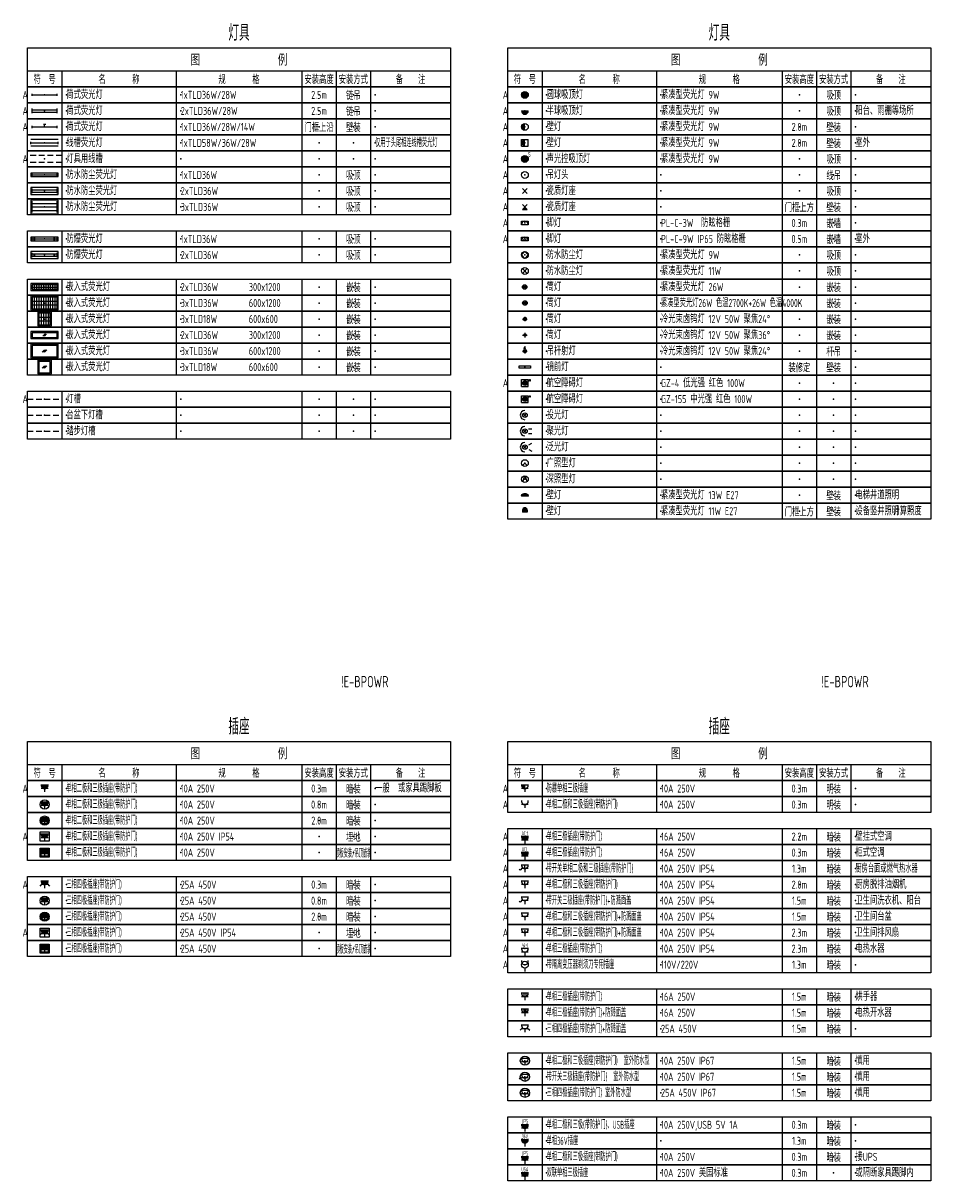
# Model space of a CAD drawing. Extents: x -337 to 273738, y -225 to 2088994.
# Drawn here: x 65274 to 104962, y 469136 to 519744 of the extents above; entities that cross this region are included whole.
import ezdxf
from ezdxf.enums import TextEntityAlignment as Align

# ---------------------------------------------------------------- set-up
doc = ezdxf.new("R2010")
doc.units = 0
doc.header["$LTSCALE"] = 1000
doc.linetypes.add('HIDDEN', pattern=[0.375, 0.25, -0.125])
doc.layers.get('0').update_dxf_attribs({"linetype": 'CONTINUOUS'})
for name, color, linetype in [('E-LITE-LITE', 3, 'CONTINUOUS'), ('E-LITE-LITE2', 3, 'HIDDEN'), ('E-POWR-DEVC', 3, 'CONTINUOUS'), ('E-UNIV-DIAG', 2, 'CONTINUOUS'), ('E-UNIV-EL', 140, 'CONTINUOUS'), ('E-UNIV-EL2', 40, 'HIDDEN'), ('E-UNIV-NOTE', 6, 'CONTINUOUS')]:
    doc.layers.add(name, color=color, linetype=linetype)
doc.styles.add('TH-STYLE3', font='tssdeng.shx', dxfattribs={"width": 0.65, "bigfont": 'tssdchn.shx'})

# ---------------------------------------------------------------- blocks, each defined once
blk = doc.blocks.new('E-BKTS2')
for p, q in [((0, 0), (185, 0)), ((0, -7), (0, 0)), ((185, 0), (185, -7)), ((185, -7), (0, -7))]:
    blk.add_line(p, q)
at = {"linetype": 'Continuous'}
for p, q in [((15, 0), (15, -7)), ((65, 0), (65, -7)), ((120, 0), (120, -7)), ((135, 0), (135, -7)), ((150, 0), (150, -7))]:
    blk.add_line(p, q, dxfattribs=at)
for p in [(7.5, -3.5), (17, -3.5), (67, -3.5), (127.5, -3.5), (142.5, -3.5), (152, -3.5)]:
    blk.add_point(p, dxfattribs=at)
blk = doc.blocks.new('E-BL023')
for p, q in [((-5.5, -2.5), (-5.5, 2.5)), ((-5.5, 1.5), (5.5, 1.5)), ((-5.5, 0), (5.5, 0)), ((5.5, -2.5), (5.5, 2.5)), ((-5.5, -1.5), (5.5, -1.5))]:
    blk.add_line(p, q)
blk.add_lwpolyline([(6, -3), (6, 3), (-6, 3), (-6, -3)], close=True)
blk = doc.blocks.new('E-BL002')
for p, q in [((-5.5, -1), (-5.5, 1)), ((-5.5, 0.5), (5.5, 0.5)), ((5.5, -1), (5.5, 1)), ((-5.5, -0.5), (5.5, -0.5))]:
    blk.add_line(p, q)
blk = doc.blocks.new('E-BL001')
for p, q in [((-5.5, -0.5), (-5.5, 0.5)), ((-5.5, 0), (5.5, 0)), ((5.5, -0.5), (5.5, 0.5))]:
    blk.add_line(p, q)
blk = doc.blocks.new('E-BL016')
for p, q in [((-5.5, -1), (-5.5, 1)), ((-5.5, 0.5), (5.5, 0.5)), ((-4.5, -0.5), (-4.5, 0.5)), ((-4.25, -0.5), (-4.25, 0.5)), ((4.25, -0.5), (4.25, 0.5)), ((4.5, -0.5), (4.5, 0.5)), ((5.5, -1), (5.5, 1)), ((-5.5, -0.5), (5.5, -0.5))]:
    blk.add_line(p, q)
blk.add_lwpolyline([(6, -1.5), (6, 1.5), (-6, 1.5), (-6, -1.5)], close=True)
blk = doc.blocks.new('E-BL063')
blk.add_lwpolyline([(3, -3), (3, 3), (-3, 3), (-3, -3)], close=True)
at = {"layer": 'E-UNIV-EL'}
for p, q in [((0, 0.5), (-1, -0.5)), ((0.5, 0.5), (-0.5, -0.5)), ((1, 0.5), (0, -0.5))]:
    blk.add_line(p, q, dxfattribs=at)
blk.add_lwpolyline([(2.5, -2.5), (2.5, 2.5), (-2.5, 2.5), (-2.5, -2.5)], close=True, dxfattribs=at)
blk = doc.blocks.new('E-BL053')
blk.add_lwpolyline([(6, 3), (-6, 3), (-6, -3), (6, -3)], close=True)
at = {"layer": 'E-UNIV-EL'}
for p, q in [((0, 0.5), (-1, -0.5)), ((0.5, 0.5), (-0.5, -0.5)), ((1, 0.5), (0, -0.5))]:
    blk.add_line(p, q, dxfattribs=at)
blk.add_lwpolyline([(5.5, 2.5), (-5.5, 2.5), (-5.5, -2.5), (5.5, -2.5)], close=True, dxfattribs=at)
blk = doc.blocks.new('E-BL042')
for p, q in [((-0.25, 1.5), (3.59, 1.5)), ((0, 1.5), (2.53, 1.5)), ((0, 1.5), (2.73, 1.5))]:
    blk.add_line(p, q)
blk.add_lwpolyline([(6, -1.5), (6, 1.5), (-6, 1.5), (-6, -1.5)], close=True)
at = {"layer": 'E-UNIV-EL'}
for p, q in [((0.25, 0.5), (-0.75, -0.5)), ((0.75, 0.5), (-0.25, -0.5))]:
    blk.add_line(p, q, dxfattribs=at)
blk.add_lwpolyline([(-5.5, -1), (5.5, -1), (5.5, 1), (-5.5, 1)], close=True, dxfattribs=at)
blk = doc.blocks.new('E-BL066')
blk.add_lwpolyline([(3, -3), (3, 3), (-3, 3), (-3, -3)], close=True)
at = {"layer": 'E-UNIV-EL'}
for p, q in [((-2.5, 0.83), (2.5, 0.83)), ((-1.5, 2.5), (-1.5, -2.5)), ((-0.5, 2.5), (-0.5, -2.5)), ((0.5, 2.5), (0.5, -2.5)), ((1.5, 2.5), (1.5, -2.5)), ((-2.5, -0.83), (2.5, -0.83))]:
    blk.add_line(p, q, dxfattribs=at)
blk.add_lwpolyline([(2.5, -2.5), (2.5, 2.5), (-2.5, 2.5), (-2.5, -2.5)], close=True, dxfattribs=at)
blk = doc.blocks.new('E-BL056')
blk.add_lwpolyline([(6, 3), (-6, 3), (-6, -3), (6, -3)], close=True)
at = {"layer": 'E-UNIV-EL'}
for p, q in [((-5.5, 0.83), (5.5, 0.83)), ((-4.5, 2.5), (-4.5, -2.5)), ((-3.5, 2.5), (-3.5, -2.5)), ((-2.5, 2.5), (-2.5, -2.5)), ((-1.5, 2.5), (-1.5, -2.5)), ((-0.5, 2.5), (-0.5, -2.5)), ((0.5, 2.5), (0.5, -2.5)), ((1.5, 2.5), (1.5, -2.5)), ((2.5, 2.5), (2.5, -2.5)), ((3.5, 2.5), (3.5, -2.5)), ((4.5, 2.5), (4.5, -2.5)), ((-5.5, -0.83), (5.5, -0.83))]:
    blk.add_line(p, q, dxfattribs=at)
blk.add_lwpolyline([(5.5, 2.5), (-5.5, 2.5), (-5.5, -2.5), (5.5, -2.5)], close=True, dxfattribs=at)
blk = doc.blocks.new('E-BL045')
for p, q in [((-0.25, 1.5), (3.59, 1.5)), ((0, 1.5), (2.73, 1.5)), ((0, 1.5), (2.53, 1.5))]:
    blk.add_line(p, q)
blk.add_lwpolyline([(6, -1.5), (6, 1.5), (-6, 1.5), (-6, -1.5)], close=True)
at = {"layer": 'E-UNIV-EL'}
for p, q in [((-5.5, 0), (5.5, 0)), ((-4.5, 1), (-4.5, -1)), ((-3.5, 1), (-3.5, -1)), ((-2.5, 1), (-2.5, -1)), ((-1.5, 1), (-1.5, -1)), ((-0.5, 1), (-0.5, -1)), ((0.5, 1), (0.5, -1)), ((1.5, 1), (1.5, -1)), ((2.5, 1), (2.5, -1)), ((3.5, 1), (3.5, -1)), ((4.5, 1), (4.5, -1))]:
    blk.add_line(p, q, dxfattribs=at)
blk.add_lwpolyline([(5.5, -1), (5.5, 1), (-5.5, 1), (-5.5, -1)], close=True, dxfattribs=at)
blk = doc.blocks.new('E-BL005')
for p, q in [((-5.5, -0.5), (-5.5, 0.5)), ((-5.5, 0), (5.5, 0)), ((0.5, 1), (-0.5, 1)), ((0, 0), (0, 1)), ((5.5, -0.5), (5.5, 0.5))]:
    blk.add_line(p, q)
blk = doc.blocks.new('E-BL071')
for p, q in [((-6, -0.5), (-6, 0.5)), ((-6, 0), (6, 0)), ((6, -0.5), (6, 0.5))]:
    blk.add_line(p, q)
at = {"layer": 'E-UNIV-EL2'}
for p, q in [((6, 1.5), (-6, 1.5)), ((6, -1.5), (-6, -1.5))]:
    blk.add_line(p, q, dxfattribs=at)
blk = doc.blocks.new('E-BL015')
for p, q in [((-5.5, -0.5), (-5.5, 0.5)), ((-5.5, 0), (5.5, 0)), ((-4.5, -0.5), (-4.5, 0.5)), ((-4.25, -0.5), (-4.25, 0.5)), ((4.25, -0.5), (4.25, 0.5)), ((4.5, -0.5), (4.5, 0.5)), ((5.5, -0.5), (5.5, 0.5))]:
    blk.add_line(p, q)
blk.add_lwpolyline([(6, -0.75), (6, 0.75), (-6, 0.75), (-6, -0.75)], close=True)
blk = doc.blocks.new('E-BL011')
for p, q in [((-5.5, -0.5), (-5.5, 0.5)), ((-5.5, 0), (5.5, 0)), ((5.5, -0.5), (5.5, 0.5))]:
    blk.add_line(p, q)
blk.add_lwpolyline([(6, -0.75), (6, 0.75), (-6, 0.75), (-6, -0.75)], close=True)
blk = doc.blocks.new('E-BL012')
for p, q in [((-5.5, -1), (-5.5, 1)), ((-5.5, 0.5), (5.5, 0.5)), ((5.5, -1), (5.5, 1)), ((-5.5, -0.5), (5.5, -0.5))]:
    blk.add_line(p, q)
blk.add_lwpolyline([(6, -1.5), (6, 1.5), (-6, 1.5), (-6, -1.5)], close=True)
blk = doc.blocks.new('E-BKTS1')
blk.add_line((0, -10), (185, -10))
at = {"linetype": 'Continuous'}
for p, q in [((15, -10), (15, -17)), ((65, -10), (65, -17)), ((120, -10), (120, -17)), ((135, -10), (135, -17)), ((150, -10), (150, -17))]:
    blk.add_line(p, q, dxfattribs=at)
blk.add_lwpolyline([(0, 0), (185, 0), (185, -17), (0, -17)], close=True)
at = {"layer": 'E-UNIV-NOTE', "style": 'TH-STYLE3', "width": 0.7}
for s, height, p in [('图                例', 5, (92.5, -5)), ('安装高度', 3.5, (127.5, -13.5)), ('安装方式', 3.5, (142.5, -13.5))]:
    blk.add_text(s, height=height, dxfattribs=at).set_placement(p, align=Align.MIDDLE)
at = {"layer": 'E-UNIV-NOTE', "linetype": 'Continuous', "style": 'TH-STYLE3', "width": 0.7}
for s, p in [('符  号', (7.5, -13.5)), ('名       称', (40, -13.5)), ('规       格', (92.5, -13.5)), ('备    注', (167.5, -13.5))]:
    blk.add_text(s, height=3.5, dxfattribs=at).set_placement(p, align=Align.MIDDLE)
blk = doc.blocks.new('灯具一')
at = {"layer": 'E-LITE-LITE2'}
for p, q in [((0, -15350), (1500, -15350)), ((0, -16050), (1500, -16050)), ((0, -16750), (1500, -16750))]:
    blk.add_line(p, q, dxfattribs=at)
at = {"layer": 'E-UNIV-EL2'}
for p, q in [((1500, -4700), (0, -4700)), ((1500, -5000), (0, -5000))]:
    blk.add_line(p, q, dxfattribs=at)
at = {"layer": 'E-LITE-LITE', "xscale": 100, "yscale": 100, "zscale": 100}
for name, p in [('E-BL001', (750, -2050)), ('E-BL002', (750, -2750)), ('E-BL005', (750, -3450)), ('E-BL071', (750, -4150)), ('E-BL011', (750, -5550)), ('E-BL012', (750, -6250)), ('E-BL023', (750, -6950)), ('E-BL015', (750, -8350)), ('E-BL016', (750, -9050)), ('E-BL045', (750, -10450)), ('E-BL056', (750, -11150)), ('E-BL066', (750, -11850)), ('E-BL042', (750, -12550)), ('E-BL053', (750, -13250)), ('E-BL063', (750, -13950))]:
    blk.add_blockref(name, p, dxfattribs=at)
at = {"layer": 'E-UNIV-DIAG', "xscale": 100, "yscale": 100, "zscale": 100}
for name, p in [('E-BKTS1', (0, 0)), ('E-BKTS2', (0, -1700)), ('E-BKTS2', (0, -2400)), ('E-BKTS2', (0, -3100)), ('E-BKTS2', (0, -3800)), ('E-BKTS2', (0, -4500)), ('E-BKTS2', (0, -5200)), ('E-BKTS2', (0, -5900)), ('E-BKTS2', (0, -6600)), ('E-BKTS2', (0, -8000)), ('E-BKTS2', (0, -8700)), ('E-BKTS2', (0, -10100)), ('E-BKTS2', (0, -10800)), ('E-BKTS2', (0, -11500)), ('E-BKTS2', (0, -12200)), ('E-BKTS2', (0, -12900)), ('E-BKTS2', (0, -13600)), ('E-BKTS2', (0, -15000)), ('E-BKTS2', (0, -15700)), ('E-BKTS2', (0, -16400))]:
    blk.add_blockref(name, p, dxfattribs=at)
at = {"layer": 'E-UNIV-NOTE', "style": 'TH-STYLE3', "width": 0.7}
for s, height, p in [('灯具', 700, (9250, 700)), ('A', 350, (-100, -2050)), ('A', 350, (-100, -2750)), ('A', 350, (-100, -3450)), ('A', 350, (-100, -4850)), ('A', 350, (-100, -15350))]:
    blk.add_text(s, height=height, dxfattribs=at).set_placement(p, align=Align.MIDDLE)
at = {"layer": 'E-UNIV-NOTE', "linetype": 'Continuous', "style": 'TH-STYLE3'}
for s, width, p in [('简式荧光灯', 0.7, (1700, -2050)), ('1xTLD36W/28W', 0.7, (6700, -2050)), ('简式荧光灯', 0.7, (1700, -2750)), ('2xTLD36W/28W', 0.7, (6700, -2750)), ('简式荧光灯', 0.7, (1700, -3450)), ('1xTLD36W/28W/14W', 0.7, (6700, -3450)), ('线槽荧光灯', 0.7, (1700, -4150)), ('1xTLD58W/36W/28W', 0.7, (6700, -4150)), ('仅用于头尾相连线槽荧光灯', 0.5, (15200, -4150)), ('灯具用线槽', 0.7, (1700, -4850)), ('防水防尘荧光灯', 0.7, (1700, -5550)), ('1xTLD36W', 0.7, (6700, -5550)), ('防水防尘荧光灯', 0.7, (1700, -6250)), ('2xTLD36W', 0.7, (6700, -6250)), ('防水防尘荧光灯', 0.7, (1700, -6950)), ('3xTLD36W', 0.7, (6700, -6950)), ('防爆荧光灯', 0.7, (1700, -8350)), ('1xTLD36W', 0.7, (6700, -8350)), ('防爆荧光灯', 0.7, (1700, -9050)), ('2xTLD36W', 0.7, (6700, -9050)), ('嵌入式荧光灯', 0.7, (1700, -10450)), ('2xTLD36W', 0.7, (6700, -10450)), ('300x1200', 0.7, (9679, -10450)), ('嵌入式荧光灯', 0.7, (1700, -11150)), ('3xTLD36W', 0.7, (6700, -11150)), ('600x1200', 0.7, (9679, -11150)), ('嵌入式荧光灯', 0.7, (1700, -11850)), ('3xTLD18W', 0.7, (6700, -11850)), ('600x600', 0.7, (9679, -11850)), ('嵌入式荧光灯', 0.7, (1700, -12550)), ('2xTLD36W', 0.7, (6700, -12550)), ('300x1200', 0.7, (9679, -12550)), ('嵌入式荧光灯', 0.7, (1700, -13250)), ('3xTLD36W', 0.7, (6700, -13250)), ('600x1200', 0.7, (9679, -13250)), ('嵌入式荧光灯', 0.7, (1700, -13950)), ('3xTLD18W', 0.7, (6700, -13950)), ('600x600', 0.7, (9679, -13950)), ('灯槽', 0.7, (1700, -15350)), ('台盆下灯槽', 0.7, (1700, -16050)), ('踏步灯槽', 0.7, (1700, -16750))]:
    blk.add_text(s, height=350, dxfattribs=dict(at, width=width)).set_placement(p, align=Align.MIDDLE_LEFT)
at = {"layer": 'E-UNIV-NOTE', "linetype": 'Continuous', "style": 'TH-STYLE3', "width": 0.7}
for s, p in [('2.5m', (12750, -2050)), ('链吊', (14250, -2050)), ('2.5m', (12750, -2750)), ('链吊', (14250, -2750)), ('门框上沿', (12750, -3450)), ('壁装', (14250, -3450)), ('吸顶', (14250, -5550)), ('吸顶', (14250, -6250)), ('吸顶', (14250, -6950)), ('吸顶', (14250, -8350)), ('吸顶', (14250, -9050)), ('嵌装', (14250, -10450)), ('嵌装', (14250, -11150)), ('嵌装', (14250, -11850)), ('嵌装', (14250, -12550)), ('嵌装', (14250, -13250)), ('嵌装', (14250, -13950))]:
    blk.add_text(s, height=350, dxfattribs=at).set_placement(p, align=Align.MIDDLE)
blk = doc.blocks.new('E-BL308')
blk.add_lwpolyline([(-1.5, 0.75), (1.5, 0.75), (1.5, -0.75), (-1.5, -0.75)], close=True)
at = {"layer": 'E-UNIV-EL'}
blk.add_arc((0, -0.75), 1.5, 0, 180, dxfattribs=at)
blk = doc.blocks.new('E-BL301')
blk.add_circle((0, 0), 1.5)
blk = doc.blocks.new('E-BL309')
for p, q in [((-1.06, -1.06), (1.06, 1.06)), ((1.06, -1.06), (-1.06, 1.06))]:
    blk.add_line(p, q)
blk = doc.blocks.new('E-BL306')
at = {"const_width": 1.5}
blk.add_lwpolyline([(0, 0.75, 1), (0, -0.75, 1)], format="xyb", dxfattribs=at)
blk.add_circle((0, 0), 1.5)
blk = doc.blocks.new('E-BL302-2')
blk.add_line((-1.5, 0), (1.5, 0))
at = {"const_width": 1.5}
blk.add_lwpolyline([(-0.75, 0, 1), (0.75, 0, 1)], format="xyb", dxfattribs=at)
blk.add_arc((0, 0), 1.5, 180, 0)
blk = doc.blocks.new('E-BL302-3')
at = {"const_width": 1.5}
blk.add_lwpolyline([(-0.75, 0, 1), (0.75, 0, 1)], format="xyb", close=True, dxfattribs=at)
blk.add_circle((0, 0), 1.5)
at = {"layer": 'E-UNIV-EL', "style": 'TH-STYLE3', "width": 0.7}
blk.add_attdef('T', text='', height=2, dxfattribs=at).set_placement((2, 2), align=Align.MIDDLE)
blk = doc.blocks.new('E-BL302')
at = {"const_width": 1.5}
blk.add_lwpolyline([(-0.75, 0, 1), (0.75, 0, 1)], format="xyb", close=True, dxfattribs=at)
blk.add_circle((0, 0), 1.5)
blk = doc.blocks.new('E-BL311')
for p, q in [((-1.06, -1.06), (1.06, 1.06)), ((1.06, -1.06), (-1.06, 1.06))]:
    blk.add_line(p, q)
at = {"const_width": 0.5}
blk.add_lwpolyline([(-0.25, 0, 1), (0.25, 0, 1)], format="xyb", close=True, dxfattribs=at)
blk.add_circle((0, 0), 1.5)
blk = doc.blocks.new('E-BL203-1')
for p, q in [((-0.26, 1.03), (0, 2)), ((0, 2), (0, -1)), ((0.26, 1.03), (0, 2)), ((-1, 0), (1, 0))]:
    blk.add_line(p, q)
blk.add_circle((0, 0), 0.75)
at = {"layer": 'E-UNIV-EL'}
blk.add_circle((0, 0), 0.5, dxfattribs=at)
blk = doc.blocks.new('E-BL202')
blk.add_circle((0, 0), 1)
at = {"layer": 'E-UNIV-EL'}
blk.add_circle((0, 0), 0.5, dxfattribs=at)
blk = doc.blocks.new('E-BL204')
for p, q in [((-1, 0), (1, 0)), ((0, 1), (0, -1))]:
    blk.add_line(p, q)
blk.add_circle((0, 0), 0.5)
blk = doc.blocks.new('E-BL203')
for p, q in [((-1, 0), (1, 0)), ((0, 1), (0, -1))]:
    blk.add_line(p, q)
blk.add_circle((0, 0), 0.75)
at = {"layer": 'E-UNIV-EL'}
blk.add_circle((0, 0), 0.5, dxfattribs=at)
blk = doc.blocks.new('E-BL305')
blk.add_circle((0, 0), 1.5)
at = {"layer": 'E-UNIV-EL'}
blk.add_lwpolyline([(-1.5, 0), (0, -1.5), (1.5, 0), (0, 1.5)], close=True, dxfattribs=at)
blk = doc.blocks.new('E-BL201')
at = {"const_width": 0.5}
blk.add_lwpolyline([(-0.25, 0, 1), (0.25, 0, 1)], format="xyb", close=True, dxfattribs=at)
for radius in [1, 0.5]:
    blk.add_circle((0, 0), radius)
blk = doc.blocks.new('E-BL309-2')
for p, q in [((1.06, -1.06), (-1.06, 1.06)), ((-1.06, -1.06), (1.06, 1.06)), ((-1.06, -1.06), (1.06, -1.06))]:
    blk.add_line(p, q)
blk.add_solid([(-1.06, -1.06), (0, 0), (1.06, -1.06)])
blk = doc.blocks.new('E-BL306-1')
for p, q in [((0, 1.5), (3, 1.5)), ((0, -1.5), (0, 1.5)), ((3, -1.5), (3, 1.5)), ((0, -1.5), (3, -1.5))]:
    blk.add_line(p, q)
at = {"const_width": 1.5}
blk.add_lwpolyline([(1.5, 0.75, 1), (1.5, -0.75, 1)], format="xyb", dxfattribs=at)
blk = doc.blocks.new('E-BL315')
for p, q in [((-0.71, -0.71), (0.71, 0.71)), ((0.71, -0.71), (-0.71, 0.71))]:
    blk.add_line(p, q)
blk.add_circle((0, 0), 1)
blk.add_arc((0, 0), 2, 90, 270)
blk = doc.blocks.new('E-BL315-1')
for p, q in [((-0.71, -0.71), (0.71, 0.71)), ((0.71, -0.71), (-0.71, 0.71))]:
    blk.add_line(p, q)
blk.add_circle((0, 0), 1)
blk.add_arc((0, 0), 2, 90, 270)
at = {"layer": 'E-UNIV-EL'}
for p, q in [((1.56, 1.06), (3.06, 1.06)), ((1.56, -1.06), (3.06, -1.06))]:
    blk.add_line(p, q, dxfattribs=at)
for points in [[(3.06, 1.06, 0, 0.5, 0), (2.31, 1.06, 0.5, 0.5, 0)], [(3.06, -1.06, 0, 0.5, 0), (2.31, -1.06, 0.5, 0.5, 0)]]:
    blk.add_lwpolyline(points, format="xyseb", dxfattribs=at)
blk = doc.blocks.new('E-BL315-2')
for p, q in [((-0.71, -0.71), (0.71, 0.71)), ((0.71, -0.71), (-0.71, 0.71))]:
    blk.add_line(p, q)
blk.add_circle((0, 0), 1)
blk.add_arc((0, 0), 2, 90, 270)
at = {"layer": 'E-UNIV-EL'}
for p, q in [((1.73, 1), (3.03, 1.75)), ((1.73, -1), (3.03, -1.75))]:
    blk.add_line(p, q, dxfattribs=at)
for points in [[(3.03, 1.75, 0, 0.5, 0), (2.38, 1.38, 0.5, 0.5, 0)], [(3.03, -1.75, 0, 0.5, 0), (2.38, -1.37, 0.5, 0.5, 0)]]:
    blk.add_lwpolyline(points, format="xyseb", dxfattribs=at)
blk = doc.blocks.new('E-BL307')
blk.add_lwpolyline([(-2.5, 0.5), (2.5, 0.5), (2.5, -0.5), (-2.5, -0.5)], close=True)
at = {"const_width": 0.5}
blk.add_lwpolyline([(0, 0.5), (0, -0.5)], dxfattribs=at)
blk = doc.blocks.new('E-BL308-1')
blk.add_lwpolyline([(-1.5, 0.75), (1.5, 0.75), (1.5, -0.75), (-1.5, -0.75)], close=True)
at = {"layer": 'E-UNIV-EL'}
for radius in [1.5, 0.75]:
    blk.add_arc((0, -0.75), radius, 0, 180, dxfattribs=at)
blk = doc.blocks.new('E-BL316')
for p, q in [((-1.5, 1.5), (1.5, 1.5)), ((-1.5, -1.5), (-1.5, 1.5)), ((1.5, -1.5), (1.5, 1.5)), ((-1.5, -1.5), (1.5, -1.5))]:
    blk.add_line(p, q)
at = {"const_width": 1}
blk.add_lwpolyline([(-0.5, 0, 1), (0.5, 0, 1)], format="xyb", close=True, dxfattribs=at)
blk.add_circle((0, 0), 1)
at = {"layer": 'E-UNIV-EL'}
blk.add_lwpolyline([(1.75, 1), (2, 1), (2, 1.5), (2.25, 1.5), (2.25, 1), (2.5, 1)], dxfattribs=at)
blk = doc.blocks.new('E-BL313')
blk.add_lwpolyline([(-0.96, -1.15), (0, 1.5), (0.96, -1.15)])
blk.add_circle((0, 0), 1.5)
blk = doc.blocks.new('E-BL312')
blk.add_lwpolyline([(1.06, -1.06), (0, 0), (-1.06, -1.06)])
blk.add_circle((0, 0), 1.5)
blk = doc.blocks.new('E-BL317-1')
for p, q in [((-1.5, 0.25), (-1.5, 0)), ((-1.5, 0.25), (1.51, 0.25)), ((1.5, 0), (-1.5, 0)), ((1.5, 0.25), (1.5, 0))]:
    blk.add_line(p, q)
at = {"extrusion": (0, 0, -1)}
blk.add_ellipse((0, 0.25), major_axis=(-1.5, 0), ratio=0.667979, start_param=0, end_param=3.141593, dxfattribs=at)
at = {"layer": 'E-UNIV-EL'}
for p, q in [((-1.29, 0.75), (1.3, 0.75)), ((-0.75, 0.25), (-0.75, 1.12)), ((0, 0.25), (0, 1.25)), ((0.75, 0.25), (0.75, 1.12))]:
    blk.add_line(p, q, dxfattribs=at)
blk = doc.blocks.new('E-BL317-2')
for p, q in [((-1, 1), (-1, 0)), ((-1, 0.5), (1, 0.5)), ((1, 0), (-1, 0)), ((1, 1), (1, 0))]:
    blk.add_line(p, q)
blk.add_arc((0, 1), 1, 0, 180)
at = {"layer": 'E-UNIV-EL'}
for p, q in [((-0.97, 1.25), (0.97, 1.25)), ((-0.6, 0.5), (-0.6, 1.8)), ((0, 0.5), (0, 2)), ((0.6, 0.5), (0.6, 1.8))]:
    blk.add_line(p, q, dxfattribs=at)
blk = doc.blocks.new('灯具二')
at = {"layer": 'E-LITE-LITE', "xscale": 100, "yscale": 100, "zscale": 100}
for name, p in [('E-BL302', (750, -2050)), ('E-BL302-2', (750, -2750)), ('E-BL306', (750, -3450)), ('E-BL306-1', (600, -4150)), ('E-BL301', (750, -5550)), ('E-BL309', (750, -6250)), ('E-BL309-2', (750, -6950)), ('E-BL308', (750, -7650)), ('E-BL308-1', (750, -8350)), ('E-BL305', (750, -9050)), ('E-BL311', (750, -9750)), ('E-BL201', (738, -10450)), ('E-BL202', (750, -11150)), ('E-BL203', (750, -11850)), ('E-BL204', (750, -12550)), ('E-BL203-1', (750, -13250)), ('E-BL307', (750, -13950)), ('E-BL316', (750, -14650)), ('E-BL316', (750, -15350)), ('E-BL315', (750, -16050)), ('E-BL315-1', (750, -16750)), ('E-BL315-2', (750, -17450)), ('E-BL312', (750, -18150)), ('E-BL313', (750, -18850)), ('E-BL317-1', (750, -19600)), ('E-BL317-2', (750, -20300))]:
    blk.add_blockref(name, p, dxfattribs=at)
blk.add_blockref('E-BL302-3', (750, -4850), dxfattribs=at).add_auto_attribs({'T': 'S'})
at = {"layer": 'E-UNIV-DIAG', "xscale": 100, "yscale": 100, "zscale": 100}
for name, p in [('E-BKTS1', (0, 0)), ('E-BKTS2', (0, -1700)), ('E-BKTS2', (0, -2400)), ('E-BKTS2', (0, -3100)), ('E-BKTS2', (0, -3800)), ('E-BKTS2', (0, -4500)), ('E-BKTS2', (0, -5200)), ('E-BKTS2', (0, -5900)), ('E-BKTS2', (0, -6600)), ('E-BKTS2', (0, -7300)), ('E-BKTS2', (0, -8000)), ('E-BKTS2', (0, -8700)), ('E-BKTS2', (0, -9400)), ('E-BKTS2', (0, -10100)), ('E-BKTS2', (0, -10800)), ('E-BKTS2', (0, -11500)), ('E-BKTS2', (0, -12200)), ('E-BKTS2', (0, -12900)), ('E-BKTS2', (0, -13600)), ('E-BKTS2', (0, -14300)), ('E-BKTS2', (0, -15000)), ('E-BKTS2', (0, -15700)), ('E-BKTS2', (0, -16400)), ('E-BKTS2', (0, -17100)), ('E-BKTS2', (0, -17800)), ('E-BKTS2', (0, -18500)), ('E-BKTS2', (0, -19200)), ('E-BKTS2', (0, -19900))]:
    blk.add_blockref(name, p, dxfattribs=at)
at = {"layer": 'E-UNIV-NOTE', "style": 'TH-STYLE3', "width": 0.7}
for s, height, p in [('灯具', 700, (9250, 700)), ('A', 350, (-100, -2050)), ('A', 350, (-100, -2750)), ('A', 350, (-100, -3450)), ('A', 350, (-100, -4150)), ('A', 350, (-100, -4850)), ('A', 350, (-100, -5550)), ('A', 350, (-100, -6250)), ('A', 350, (-100, -6950)), ('A', 350, (-100, -7650)), ('A', 350, (-100, -8350)), ('A', 350, (-100, -14650))]:
    blk.add_text(s, height=height, dxfattribs=at).set_placement(p, align=Align.MIDDLE)
at = {"layer": 'E-UNIV-NOTE', "linetype": 'Continuous', "style": 'TH-STYLE3'}
for s, width, p in [('圆球吸顶灯', 0.7, (1700, -2050)), ('紧凑型荧光灯 9W', 0.7, (6700, -2050)), ('半球吸顶灯', 0.7, (1700, -2750)), ('紧凑型荧光灯 9W', 0.7, (6700, -2750)), ('阳台、雨棚等场所', 0.7, (15200, -2750)), ('壁灯', 0.7, (1700, -3450)), ('紧凑型荧光灯 9W', 0.7, (6700, -3450)), ('壁灯', 0.7, (1700, -4150)), ('紧凑型荧光灯 9W', 0.7, (6700, -4150)), ('室外', 0.7, (15200, -4150)), ('声光控吸顶灯', 0.7, (1700, -4850)), ('紧凑型荧光灯 9W', 0.7, (6700, -4850)), ('吊灯头', 0.7, (1700, -5550)), ('瓷质灯座', 0.7, (1700, -6250)), ('瓷质灯座', 0.7, (1700, -6950)), ('脚灯', 0.7, (1700, -7650)), ('PL-C-3W  防眩格栅', 0.7, (6700, -7650)), ('脚灯', 0.7, (1700, -8350)), ('PL-C-9W IP65 防眩格栅', 0.7, (6700, -8350)), ('室外', 0.7, (15200, -8350)), ('防水防尘灯', 0.7, (1700, -9050)), ('紧凑型荧光灯 9W', 0.7, (6700, -9050)), ('防水防尘灯', 0.7, (1700, -9750)), ('紧凑型荧光灯 11W', 0.7, (6700, -9750)), ('筒灯', 0.7, (1700, -10450)), ('紧凑型荧光灯 26W ', 0.7, (6700, -10450)), ('筒灯', 0.7, (1700, -11150)), ('紧凑型荧光灯26W 色温2700K+26W 色温4000K', 0.6, (6700, -11150)), ('筒灯', 0.7, (1700, -11850)), ('冷光束卤钨灯 12V 50W 聚焦24%%D', 0.7, (6700, -11850)), ('筒灯', 0.7, (1700, -12550)), ('冷光束卤钨灯 12V 50W 聚焦36%%D', 0.7, (6700, -12550)), ('吊杆射灯', 0.7, (1700, -13250)), ('冷光束卤钨灯 12V 50W 聚焦24%%D', 0.7, (6700, -13250)), ('镜前灯', 0.7, (1700, -13950)), ('航空障碍灯', 0.7, (1700, -14650)), ('GZ-4 低光强 红色 100W', 0.7, (6700, -14650)), ('航空障碍灯', 0.7, (1700, -15350)), ('GZ-155 中光强 红色 100W', 0.7, (6700, -15350)), ('投光灯', 0.7, (1700, -16050)), ('聚光灯', 0.7, (1700, -16750)), ('泛光灯', 0.7, (1700, -17450)), ('广照型灯', 0.7, (1700, -18150)), ('深照型灯', 0.7, (1700, -18850)), ('壁灯', 0.7, (1700, -19550)), ('紧凑型荧光灯 13W E27', 0.7, (6700, -19550)), ('电梯井道照明', 0.7, (15200, -19550)), ('壁灯', 0.7, (1700, -20250)), ('紧凑型荧光灯 11W E27', 0.7, (6700, -20250)), ('设备竖井照明', 0.7, (15200, -20250))]:
    blk.add_text(s, height=350, dxfattribs=dict(at, width=width)).set_placement(p, align=Align.MIDDLE_LEFT)
at = {"layer": 'E-UNIV-NOTE', "linetype": 'Continuous', "style": 'TH-STYLE3', "width": 0.7}
for s, p in [('吸顶', (14250, -2050)), ('吸顶', (14250, -2750)), ('2.0m', (12750, -3450)), ('壁装', (14250, -3450)), ('2.0m', (12750, -4150)), ('壁装', (14250, -4150)), ('吸顶', (14250, -4850)), ('线吊', (14250, -5550)), ('吸顶', (14250, -6250)), ('门框上方', (12750, -6950)), ('壁装', (14250, -6950)), ('0.3m', (12750, -7650)), ('嵌墙', (14250, -7650)), ('0.5m', (12750, -8350)), ('嵌墙', (14250, -8350)), ('嵌墙', (14250, -8350)), ('吸顶', (14250, -9050)), ('吸顶', (14250, -9750)), ('嵌装', (14250, -10450)), ('嵌装', (14250, -11150)), ('嵌装', (14250, -11850)), ('嵌装', (14250, -12550)), ('杆吊', (14250, -13250)), ('装修定', (12750, -13950)), ('壁装', (14250, -13950)), ('壁装', (14250, -19550)), ('门框上方', (12750, -20250)), ('壁装', (14250, -20250))]:
    blk.add_text(s, height=350, dxfattribs=at).set_placement(p, align=Align.MIDDLE)
at = {"layer": 'E-UNIV-NOTE', "color": 1, "style": 'TH-STYLE3', "width": 0.7}
blk.add_text('计算照度', height=350, dxfattribs=at).set_placement((16822, -20250), align=Align.MIDDLE_LEFT)
blk = doc.blocks.new('E-BS301')
for p, q in [((-1.06, 1.94), (-2.12, 0.88)), ((1.5, 3), (-1.5, 3)), ((1.5, 1.5), (-1.5, 1.5)), ((0, 1.5), (0, 0)), ((1.06, 1.94), (2.12, 0.88))]:
    blk.add_line(p, q)
at = {"const_width": 1.5}
blk.add_lwpolyline([(-0.75, 3, 1), (0.75, 3, 1)], format="xyb", dxfattribs=at)
blk.add_arc((0, 3), 1.5, 168.463, 11.537)
blk = doc.blocks.new('E-BS201')
for p, q in [((1.5, 3), (-1.5, 3)), ((1.5, 1.5), (-1.5, 1.5)), ((0, 1.5), (0, 0))]:
    blk.add_line(p, q)
at = {"const_width": 1.5}
blk.add_lwpolyline([(-0.75, 3, 1), (0.75, 3, 1)], format="xyb", dxfattribs=at)
blk.add_arc((0, 3), 1.5, 168.463, 11.537)
blk = doc.blocks.new('E-BS211')
for p, q in [((1.5, 1.02), (-1.5, 1.02)), ((1.5, -0.48), (-1.5, -0.48)), ((0, -0.48), (0, -1.98))]:
    blk.add_line(p, q)
at = {"const_width": 1.5}
blk.add_lwpolyline([(-0.75, 1.02, 1), (0.75, 1.02, 1)], format="xyb", dxfattribs=at)
blk.add_circle((0, 0), 2)
blk.add_arc((0, 1.02), 1.5, 168.463, 11.537)
blk = doc.blocks.new('E-BS211-1')
for p, q in [((1.5, 1.02), (-1.5, 1.02)), ((1.5, -0.48), (-1.5, -0.48)), ((0, -0.48), (0, -1.98))]:
    blk.add_line(p, q)
at = {"const_width": 1.5}
blk.add_lwpolyline([(-0.75, 1.02, 1), (0.75, 1.02, 1)], format="xyb", dxfattribs=at)
blk.add_circle((0, 0), 2)
blk.add_arc((0, 1.02), 1.5, 168.463, 11.537)
at = {"layer": 'E-UNIV-EL'}
blk.add_circle((0, 0), 1.5, dxfattribs=at)
blk = doc.blocks.new('E-BS211-2')
for p, q in [((1.5, 1.02), (-1.5, 1.02)), ((1.5, -0.48), (-1.5, -0.48)), ((0, -0.48), (0, -1.98))]:
    blk.add_line(p, q)
blk.add_lwpolyline([(-2, -2), (-2, 2), (2, 2), (2, -2)], close=True)
at = {"const_width": 1.5}
blk.add_lwpolyline([(-0.75, 1.02, 1), (0.75, 1.02, 1)], format="xyb", dxfattribs=at)
blk.add_arc((0, 1.02), 1.5, 168.463, 11.537)
blk = doc.blocks.new('E-BS211-3')
for p, q in [((1.5, 1.02), (-1.5, 1.02)), ((1.5, -0.48), (-1.5, -0.48)), ((0, -0.48), (0, -1.98))]:
    blk.add_line(p, q)
blk.add_lwpolyline([(-2, -2), (-2, 2), (2, 2), (2, -2)], close=True)
at = {"const_width": 1.5}
blk.add_lwpolyline([(-0.75, 1.02, 1), (0.75, 1.02, 1)], format="xyb", dxfattribs=at)
blk.add_arc((0, 1.02), 1.5, 168.463, 11.537)
at = {"layer": 'E-UNIV-EL'}
blk.add_lwpolyline([(-1.5, -1.5), (-1.5, 1.5), (1.5, 1.5), (1.5, -1.5)], close=True, dxfattribs=at)
blk = doc.blocks.new('E-BS311')
for p, q in [((1.5, 1.02), (-1.5, 1.02)), ((-1.06, -0.04), (-2.12, -1.1)), ((1.5, -0.48), (-1.5, -0.48)), ((0, -0.48), (0, -1.98)), ((1.06, -0.04), (2.12, -1.1))]:
    blk.add_line(p, q)
at = {"const_width": 1.5}
blk.add_lwpolyline([(-0.75, 1.02, 1), (0.75, 1.02, 1)], format="xyb", dxfattribs=at)
blk.add_circle((0, 0), 2)
blk.add_arc((0, 1.02), 1.5, 168.463, 11.537)
blk = doc.blocks.new('E-BS311-1')
for p, q in [((1.5, 1.02), (-1.5, 1.02)), ((-1.06, -0.04), (-2.12, -1.1)), ((1.5, -0.48), (-1.5, -0.48)), ((0, -0.48), (0, -1.98)), ((1.06, -0.04), (2.12, -1.1))]:
    blk.add_line(p, q)
at = {"const_width": 1.5}
blk.add_lwpolyline([(-0.75, 1.02, 1), (0.75, 1.02, 1)], format="xyb", dxfattribs=at)
blk.add_circle((0, 0), 2)
blk.add_arc((0, 1.02), 1.5, 168.463, 11.537)
at = {"layer": 'E-UNIV-EL'}
blk.add_circle((0, 0), 1.5, dxfattribs=at)
blk = doc.blocks.new('E-BS311-2')
for p, q in [((-1.06, 0.44), (-2.12, -0.62)), ((1.5, 1.5), (-1.5, 1.5)), ((1.5, 0), (-1.5, 0)), ((0, 0), (0, -1.5)), ((1.06, 0.44), (2.12, -0.62))]:
    blk.add_line(p, q)
blk.add_lwpolyline([(-2, -1.52), (-2, 2.48), (2, 2.48), (2, -1.52)], close=True)
at = {"const_width": 1.5}
blk.add_lwpolyline([(-0.75, 1.5, 1), (0.75, 1.5, 1)], format="xyb", dxfattribs=at)
blk.add_arc((0, 1.5), 1.5, 168.463, 11.537)
blk = doc.blocks.new('E-BS311-3')
for p, q in [((-1.06, 0.44), (-2.12, -0.62)), ((1.5, 1.5), (-1.5, 1.5)), ((1.5, 0), (-1.5, 0)), ((0, 0), (0, -1.5)), ((1.06, 0.44), (2.12, -0.62))]:
    blk.add_line(p, q)
blk.add_lwpolyline([(-2, -1.52), (-2, 2.48), (2, 2.48), (2, -1.52)], close=True)
at = {"const_width": 1.5}
blk.add_lwpolyline([(-0.75, 1.5, 1), (0.75, 1.5, 1)], format="xyb", dxfattribs=at)
blk.add_arc((0, 1.5), 1.5, 168.463, 11.537)
at = {"layer": 'E-UNIV-EL'}
blk.add_lwpolyline([(-1.5, -1.02), (-1.5, 1.98), (1.5, 1.98), (1.5, -1.02)], close=True, dxfattribs=at)
blk = doc.blocks.new('插座一')
at = {"layer": 'E-POWR-DEVC', "xscale": 100, "yscale": 100, "zscale": 100}
for name, p in [('E-BS201', (750, -2200)), ('E-BS211', (750, -2750)), ('E-BS211-1', (750, -3450)), ('E-BS211-2', (750, -4150)), ('E-BS211-3', (750, -4850)), ('E-BS301', (750, -6400)), ('E-BS311', (750, -6950)), ('E-BS311-1', (750, -7650)), ('E-BS311-2', (750, -8398)), ('E-BS311-3', (750, -9098))]:
    blk.add_blockref(name, p, dxfattribs=at)
at = {"layer": 'E-UNIV-DIAG', "xscale": 100, "yscale": 100, "zscale": 100}
for name, p in [('E-BKTS1', (0, 0)), ('E-BKTS2', (0, -1700)), ('E-BKTS2', (0, -2400)), ('E-BKTS2', (0, -3100)), ('E-BKTS2', (0, -3800)), ('E-BKTS2', (0, -4500)), ('E-BKTS2', (0, -5900)), ('E-BKTS2', (0, -6600)), ('E-BKTS2', (0, -7300)), ('E-BKTS2', (0, -8000)), ('E-BKTS2', (0, -8700))]:
    blk.add_blockref(name, p, dxfattribs=at)
at = {"layer": 'E-UNIV-NOTE', "style": 'TH-STYLE3'}
for s, height, width, p in [('插座', 700, 0.7, (9250, 700)), ('A', 350, 0.7, (-100, -2050)), ('0.3m', 350, 0.7, (12750, -2050)), ('暗装', 350, 0.7, (14250, -2050)), ('0.8m', 350, 0.7, (12750, -2750)), ('暗装', 350, 0.7, (14250, -2750)), ('2.0m', 350, 0.7, (12750, -3450)), ('暗装', 350, 0.7, (14250, -3450)), ('A', 350, 0.7, (-100, -4150)), ('埋地', 350, 0.7, (14250, -4150)), ('顶板安装/吊顶嵌装', 350, 0.4, (14250, -4850)), ('暗装', 350, 0.7, (14250, -6250)), ('A', 350, 0.7, (-100, -6250)), ('0.3m', 350, 0.7, (12750, -6250)), ('0.8m', 350, 0.7, (12750, -6950)), ('暗装', 350, 0.7, (14250, -6950)), ('2.0m', 350, 0.7, (12750, -7650)), ('暗装', 350, 0.7, (14250, -7650)), ('A', 350, 0.7, (-100, -8350)), ('埋地', 350, 0.7, (14250, -8350)), ('顶板安装/吊顶嵌装', 350, 0.4, (14250, -9050))]:
    blk.add_text(s, height=height, dxfattribs=dict(at, width=width)).set_placement(p, align=Align.MIDDLE)
for s, width, p in [('单相二极和三极插座(带防护门)', 0.5, (1700, -2050)), ('10A 250V', 0.7, (6700, -2050)), ('一般', 0.7, (15200, -2050)), ('或家具踢脚板', 0.7, (16200, -2036)), ('单相二极和三极插座(带防护门)', 0.5, (1700, -2750)), ('10A 250V', 0.7, (6700, -2750)), ('单相二极和三极插座(带防护门)', 0.5, (1700, -3450)), ('10A 250V', 0.7, (6700, -3450)), ('单相二极和三极插座(带防护门)', 0.5, (1700, -4150)), ('10A 250V IP54', 0.7, (6700, -4150)), ('单相二极和三极插座(带防护门)', 0.5, (1700, -4850)), ('10A 250V', 0.7, (6700, -4850)), ('三相四极插座(带防护门)', 0.5, (1700, -6250)), ('25A 450V', 0.7, (6700, -6250)), ('三相四极插座(带防护门)', 0.5, (1700, -6950)), ('25A 450V', 0.7, (6700, -6950)), ('三相四极插座(带防护门)', 0.5, (1700, -7650)), ('25A 450V', 0.7, (6700, -7650)), ('三相四极插座(带防护门)', 0.5, (1700, -8350)), ('25A 450V IP54', 0.7, (6700, -8350)), ('三相四极插座(带防护门)', 0.5, (1700, -9050)), ('25A 450V', 0.7, (6700, -9050))]:
    blk.add_text(s, height=350, dxfattribs=dict(at, width=width)).set_placement(p, align=Align.MIDDLE_LEFT)
blk = doc.blocks.new('E-BS701')
for p, q in [((1.5, 3), (-1.5, 3)), ((0, 1.5), (0, 0))]:
    blk.add_line(p, q)
at = {"const_width": 1.5}
blk.add_lwpolyline([(-0.75, 3, 1), (0.75, 3, 1)], format="xyb", dxfattribs=at)
blk.add_arc((0, 3), 1.5, 168.463, 11.537)
at = {"layer": 'E-UNIV-EL', "style": 'TH-STYLE3', "width": 0.5}
blk.add_attdef('SOCKET', text='', height=2, dxfattribs=at).set_placement((0, 4.5), align=Align.MIDDLE)
blk = doc.blocks.new('E-BS209')
blk.add_line((0, 1.5), (0, 0))
blk.add_circle((0, 3), 1.5)
blk.add_arc((0, 4.5), 1.5, 168.463, 11.537)
blk = doc.blocks.new('E-BS302')
for p, q in [((-1.06, 1.94), (-2.12, 0.88)), ((1.5, 3), (-1.5, 3)), ((1.5, 1.5), (-1.5, 1.5)), ((0, 1.5), (0, 0)), ((1.06, 1.94), (2.12, 0.88))]:
    blk.add_line(p, q)
blk.add_arc((0, 3), 1.5, 168.463, 11.537)
blk = doc.blocks.new('E-BS802')
for p, q in [((1.5, 3), (-1.5, 3)), ((1.5, 1.5), (-1.5, 1.5)), ((0, 1.5), (0, 0))]:
    blk.add_line(p, q)
at = {"const_width": 1.5}
blk.add_lwpolyline([(-0.75, 3, 1), (0.75, 3, 1)], format="xyb", dxfattribs=at)
blk.add_arc((0, 3), 1.5, 168.463, 11.537)
at = {"layer": 'E-UNIV-EL', "style": 'TH-STYLE3', "width": 0.5}
blk.add_attdef('SOCKET', text='', height=2, dxfattribs=at).set_placement((0, 4.5), align=Align.MIDDLE)
blk = doc.blocks.new('E-BS803')
for p, q in [((1.5, 3), (-1.5, 3)), ((1.5, 1.5), (-1.5, 1.5)), ((0, 1.5), (0, 0))]:
    blk.add_line(p, q)
at = {"const_width": 1.5}
blk.add_lwpolyline([(-0.75, 3, 1), (0.75, 3, 1)], format="xyb", dxfattribs=at)
blk.add_arc((0, 3), 1.5, 168.463, 11.537)
at = {"layer": 'E-UNIV-EL', "style": 'TH-STYLE3', "width": 0.5}
blk.add_attdef('SOCKET', text='', height=2, dxfattribs=at).set_placement((0, 4.5), align=Align.MIDDLE)
blk = doc.blocks.new('E-BS200')
for p, q in [((1.5, 0), (-1.5, 0)), ((0, 0), (0, -1.5))]:
    blk.add_line(p, q)
blk.add_arc((0, 1.5), 1.5, 168.463, 11.537)
blk = doc.blocks.new('E-BS203')
for p, q in [((1.5, 1.5), (-1.5, 1.5)), ((1.5, 0), (-1.5, 0)), ((0, 0), (0, 1.5)), ((0, 0), (0, -1.5))]:
    blk.add_line(p, q)
at = {"const_width": 1.5}
blk.add_lwpolyline([(-0.75, 1.5, 0.414214), (0, 0.75, 1)], format="xyb", dxfattribs=at)
blk.add_arc((0, 1.5), 1.5, 168.463, 11.537)
blk = doc.blocks.new('E-BS201-2')
for p, q in [((1.5, 1.5), (-1.5, 1.5)), ((1.5, 0), (-1.5, 0)), ((0, 0), (0, -1.5))]:
    blk.add_line(p, q)
at = {"const_width": 1.5}
blk.add_lwpolyline([(-0.75, 1.5, 1), (0.75, 1.5, 1)], format="xyb", dxfattribs=at)
blk.add_arc((0, 1.5), 1.5, 168.463, 11.537)
at = {"layer": 'E-UNIV-EL', "style": 'TH-STYLE3', "width": 0.5}
blk.add_attdef('SOCKET', text='', height=2, dxfattribs=at).set_placement((0, 3), align=Align.MIDDLE)
blk = doc.blocks.new('E-BS201-1')
for p, q in [((1.5, 1.5), (-1.5, 1.5)), ((1.5, 0), (-1.5, 0)), ((0, 0), (0, -1.5))]:
    blk.add_line(p, q)
at = {"const_width": 1.5}
blk.add_lwpolyline([(-0.75, 1.5, 1), (0.75, 1.5, 1)], format="xyb", dxfattribs=at)
blk.add_arc((0, 1.5), 1.5, 168.463, 11.537)
at = {"layer": 'E-UNIV-EL', "style": 'TH-STYLE3', "width": 0.5}
blk.add_attdef('SOCKET', text='', height=2, dxfattribs=at).set_placement((0, 3), align=Align.MIDDLE)
blk = doc.blocks.new('E-BS204')
for p, q in [((1.5, 1.5), (-1.5, 1.5)), ((1.5, 0), (-1.5, 0)), ((0, 0), (0, 1.5)), ((0, 0), (0, -1.5))]:
    blk.add_line(p, q)
blk.add_arc((0, 1.5), 1.5, 168.463, 11.537)
blk = doc.blocks.new('E-BS204-S')
for p, q in [((-1.06, 0.44), (-2.12, -0.62)), ((1.5, 1.5), (-1.5, 1.5)), ((1.5, 0), (-1.5, 0)), ((0, 0), (0, 1.5)), ((0, 0), (0, -1.5)), ((-2.12, -0.62), (-2.55, -0.2))]:
    blk.add_line(p, q)
blk.add_arc((0, 1.5), 1.5, 168.463, 11.537)
blk = doc.blocks.new('E-BS202-1')
for p, q in [((1.5, 1.5), (-1.5, 1.5)), ((1.5, 0), (-1.5, 0)), ((0, 0), (0, -1.5))]:
    blk.add_line(p, q)
at = {"const_width": 0.375}
blk.add_lwpolyline([(-0.1875, 0.75, 1), (0.1875, 0.75, 1)], format="xyb", close=True, dxfattribs=at)
blk.add_arc((0, 1.5), 1.5, 168.463041, 11.536959)
blk = doc.blocks.new('E-BS202')
for p, q in [((1.5, 3), (-1.5, 3)), ((1.5, 1.5), (-1.5, 1.5)), ((0, 1.5), (0, 0))]:
    blk.add_line(p, q)
blk.add_arc((0, 3), 1.5, 168.463, 11.537)
blk = doc.blocks.new('E-BS202-3')
for p, q in [((1.5, 1.5), (-1.5, 1.5)), ((1.5, 0), (-1.5, 0)), ((0, 0), (0, -1.5))]:
    blk.add_line(p, q)
blk.add_arc((0, 1.5), 1.5, 168.463, 11.537)
at = {"layer": 'E-UNIV-EL', "style": 'TH-STYLE3', "width": 0.5}
blk.add_attdef('SOCKET', text='', height=2, dxfattribs=at).set_placement((0, 3), align=Align.MIDDLE)
blk = doc.blocks.new('E-BS312')
for p, q in [((1.5, 1.02), (-1.5, 1.02)), ((-1.06, -0.04), (-2.12, -1.1)), ((1.5, -0.48), (-1.5, -0.48)), ((0, -0.48), (0, -1.98)), ((1.06, -0.04), (2.12, -1.1))]:
    blk.add_line(p, q)
blk.add_circle((0, 0), 2)
blk.add_arc((0, 1.02), 1.5, 168.463, 11.537)
blk = doc.blocks.new('E-BS212')
for p, q in [((1.5, 1.02), (-1.5, 1.02)), ((1.5, -0.48), (-1.5, -0.48)), ((0, -0.48), (0, -1.98))]:
    blk.add_line(p, q)
blk.add_circle((0, 0), 2)
blk.add_arc((0, 1.02), 1.5, 168.463, 11.537)
blk = doc.blocks.new('E-BS212-S')
for p, q in [((1.5, 1.02), (-1.5, 1.02)), ((-2.12, -1.1), (-2.55, -0.67)), ((-1.06, -0.04), (-2.12, -1.1)), ((1.5, -0.48), (-1.5, -0.48)), ((0, -0.48), (0, -1.98))]:
    blk.add_line(p, q)
blk.add_circle((0, 0), 2)
blk.add_arc((0, 1.02), 1.5, 168.463, 11.537)
blk = doc.blocks.new('E-BS205')
for p, q in [((-2.12, 0.88), (-2.55, 1.3)), ((-1.06, 1.94), (-2.12, 0.88)), ((1.5, 3), (-1.5, 3)), ((1.5, 1.5), (-1.5, 1.5)), ((0, 1.5), (0, 0))]:
    blk.add_line(p, q)
blk.add_arc((0, 3), 1.5, 168.463, 11.537)
blk = doc.blocks.new('E-BS206')
for p, q in [((1.5, 1.5), (-1.5, 1.5)), ((1.5, 0), (-1.5, 0)), ((-0.46, 1.5), (-0.46, 0.07)), ((0, 0), (0, -1.5)), ((0.46, 1.5), (0.46, 0.07))]:
    blk.add_line(p, q)
blk.add_arc((0, 1.5), 1.5, 168.463, 11.537)
blk = doc.blocks.new('E-BS207')
blk.add_hatch(color=256).paths.add_polyline_path([(-0.45, 0.06, 0.153536), (0.45, 0.06), (0.45, 1.49), (-0.45, 1.49)])
for p, q in [((1.5, 1.5), (-1.5, 1.5)), ((1.5, 0), (-1.5, 0)), ((-0.46, 1.5), (-0.46, 0.07)), ((0, 0), (0, -1.5)), ((0.46, 1.5), (0.46, 0.07))]:
    blk.add_line(p, q)
blk.add_arc((0, 1.5), 1.5, 168.463, 11.537)
blk = doc.blocks.new('插座二')
at = {"layer": 'E-POWR-DEVC', "xscale": 100, "yscale": 100, "zscale": 100}
for name, p in [('E-BS203', (750, -2050)), ('E-BS200', (750, -2750)), ('E-BS204-S', (750, -5550)), ('E-BS204', (750, -6250)), ('E-BS205', (750, -7100)), ('E-BS202', (750, -7800)), ('E-BS202-1', (750, -8350)), ('E-BS209', (750, -10050)), ('E-BS206', (750, -11150)), ('E-BS207', (750, -11850)), ('E-BS302', (750, -12700)), ('E-BS212', (750, -13950)), ('E-BS212-S', (750, -14650)), ('E-BS312', (750, -15350))]:
    blk.add_blockref(name, p, dxfattribs=at)
for name, p, values in [('E-BS201-1', (750, -4300), {'SOCKET': 'ACH'}), ('E-BS201-2', (750, -5000), {'SOCKET': 'ACL'}), ('E-BS202-3', (750, -9200), {'SOCKET': 'WH'}), ('E-BS802', (750, -17050), {'SOCKET': 'UPS'}), ('E-BS701', (750, -17700), {'SOCKET': '36V'}), ('E-BS802', (750, -18450), {'SOCKET': 'UPS'}), ('E-BS803', (750, -19150), {'SOCKET': 'USA'})]:
    blk.add_blockref(name, p, dxfattribs=at).add_auto_attribs(values)
at = {"layer": 'E-UNIV-DIAG', "xscale": 100, "yscale": 100, "zscale": 100}
for name, p in [('E-BKTS1', (0, 0)), ('E-BKTS2', (0, -1700)), ('E-BKTS2', (0, -2400)), ('E-BKTS2', (0, -3800)), ('E-BKTS2', (0, -4500)), ('E-BKTS2', (0, -5200)), ('E-BKTS2', (0, -5900)), ('E-BKTS2', (0, -6600)), ('E-BKTS2', (0, -7300)), ('E-BKTS2', (0, -8000)), ('E-BKTS2', (0, -8700)), ('E-BKTS2', (0, -9400)), ('E-BKTS2', (0, -10800)), ('E-BKTS2', (0, -11500)), ('E-BKTS2', (0, -12200)), ('E-BKTS2', (0, -13600)), ('E-BKTS2', (0, -14300)), ('E-BKTS2', (0, -15000)), ('E-BKTS2', (0, -16400)), ('E-BKTS2', (0, -17100)), ('E-BKTS2', (0, -17800)), ('E-BKTS2', (0, -18500))]:
    blk.add_blockref(name, p, dxfattribs=at)
at = {"layer": 'E-UNIV-NOTE', "style": 'TH-STYLE3', "width": 0.7}
for s, height, p in [('插座', 700, (9250, 700)), ('A', 350, (-100, -2050)), ('0.3m', 350, (12750, -2050)), ('明装', 350, (14250, -2050)), ('A', 350, (-100, -2750)), ('0.3m', 350, (12750, -2750)), ('明装', 350, (14250, -2750)), ('A', 350, (-100, -4150)), ('2.2m', 350, (12750, -4150)), ('暗装', 350, (14250, -4150)), ('A', 350, (-100, -4850)), ('0.3m', 350, (12750, -4850)), ('暗装', 350, (14250, -4850)), ('A', 350, (-100, -5550)), ('1.3m', 350, (12750, -5550)), ('暗装', 350, (14250, -5550)), ('暗装', 350, (14250, -6250)), ('A', 350, (-100, -6250)), ('2.0m', 350, (12750, -6250)), ('A', 350, (-100, -6950)), ('1.5m', 350, (12750, -6950)), ('暗装', 350, (14250, -6950)), ('A', 350, (-100, -7650)), ('1.5m', 350, (12750, -7650)), ('暗装', 350, (14250, -7650)), ('A', 350, (-100, -8350)), ('2.3m', 350, (12750, -8350)), ('暗装', 350, (14250, -8350)), ('A', 350, (-100, -9050)), ('2.3m', 350, (12750, -9050)), ('暗装', 350, (14250, -9050)), ('A', 350, (-100, -9750)), ('1.3m', 350, (12750, -9750)), ('暗装', 350, (14250, -9750)), ('1.5m', 350, (12750, -11150)), ('暗装', 350, (14250, -11150)), ('1.5m', 350, (12750, -11850)), ('暗装', 350, (14250, -11850)), ('1.5m', 350, (12750, -12550)), ('暗装', 350, (14250, -12550)), ('1.5m', 350, (12750, -13950)), ('暗装', 350, (14250, -13950)), ('1.5m', 350, (12750, -14650)), ('暗装', 350, (14250, -14650)), ('1.5m', 350, (12750, -15350)), ('暗装', 350, (14250, -15350)), ('0.3m', 350, (12750, -16750)), ('暗装', 350, (14250, -16750)), ('1.3m', 350, (12750, -17450)), ('暗装', 350, (14250, -17450)), ('0.3m', 350, (12750, -18150)), ('暗装', 350, (14250, -18150)), ('0.3m', 350, (12750, -18850))]:
    blk.add_text(s, height=height, dxfattribs=at).set_placement(p, align=Align.MIDDLE)
at = {"layer": 'E-UNIV-NOTE', "style": 'TH-STYLE3'}
for s, width, p in [('防暴单相三极插座', 0.5, (1700, -2050)), ('10A 250V', 0.7, (6700, -2050)), ('单相二极和三极插座(带防护门)', 0.5, (1700, -2750)), ('10A 250V', 0.7, (6700, -2750)), ('单相三极插座(带防护门)', 0.5, (1700, -4150)), ('16A 250V', 0.7, (6700, -4150)), ('壁挂式空调', 0.7, (15200, -4150)), ('单相三极插座(带防护门)', 0.5, (1700, -4850)), ('16A 250V', 0.7, (6700, -4850)), ('柜式空调', 0.7, (15200, -4850)), ('带开关单相二极和三极插座(带防护门)', 0.5, (1700, -5550)), ('10A 250V IP54', 0.7, (6700, -5550)), ('厨房台面或燃气热水器', 0.6, (15200, -5550)), ('单相二极和三极插座(带防护门)', 0.5, (1700, -6250)), ('厨房脱排油烟机', 0.7, (15200, -6250)), ('10A 250V IP54', 0.7, (6700, -6250)), ('带开关三极插座(带防护门)+防溅面盖', 0.5, (1700, -6950)), ('10A 250V IP54', 0.7, (6700, -6950)), ('卫生间洗衣机、阳台', 0.7, (15200, -6950)), ('单相二极和三极插座(带防护门)+防溅面盖', 0.5, (1700, -7650)), ('10A 250V IP54', 0.7, (6700, -7650)), ('卫生间台盆', 0.7, (15200, -7650)), ('单相二极和三极插座(带防护门)+防溅面盖', 0.5, (1700, -8350)), ('10A 250V IP54', 0.7, (6700, -8350)), ('卫生间排风扇', 0.7, (15200, -8350)), ('单相三极插座(带防护门)', 0.5, (1700, -9050)), ('10A 250V IP54', 0.7, (6700, -9050)), ('电热水器', 0.7, (15200, -9050)), ('带隔离变压器剃须刀专用插座', 0.5, (1700, -9750)), ('110V/220V', 0.7, (6700, -9750)), ('单相三极插座(带防护门)', 0.5, (1700, -11150)), ('16A 250V', 0.7, (6700, -11150)), ('烘手器', 0.7, (15200, -11150)), ('单相三极插座(带防护门)+防溅面盖', 0.5, (1700, -11850)), ('电热开水器', 0.7, (15200, -11850)), ('16A 250V', 0.7, (6700, -11850)), ('三相四极插座(带防护门)+防溅面盖', 0.5, (1700, -12550)), ('25A 450V', 0.7, (6700, -12550)), ('单相二极和三极插座(带防护门)  室外防水型 ', 0.5, (1700, -13950)), ('10A 250V IP67', 0.7, (6700, -13950)), ('带开关三极插座(带防护门)  室外防水型', 0.5, (1700, -14650)), ('10A 250V IP67', 0.7, (6700, -14650)), ('三相四极插座(带防护门) 室外防水型', 0.5, (1700, -15350)), ('25A 450V IP67', 0.7, (6700, -15350)), ('单相二极和三极(带防护门)、USB插座', 0.5, (1700, -16750)), ('10A 250V,USB 5V 1A', 0.7, (6700, -16750)), ('单相36V插座', 0.5, (1700, -17450)), ('单相二极和三极插座(带防护门)', 0.5, (1700, -18150)), ('10A 250V', 0.7, (6700, -18150)), ('接UPS', 0.7, (15200, -18150)), ('双联单相三极插座', 0.5, (1700, -18850)), ('10A 250V 美国标准', 0.7, (6700, -18850)), ('或隔断家具踢脚内', 0.7, (15200, -18850))]:
    blk.add_text(s, height=350, dxfattribs=dict(at, width=width)).set_placement(p, align=Align.MIDDLE_LEFT)
at = {"layer": 'E-UNIV-NOTE', "color": 1, "style": 'TH-STYLE3', "width": 0.7}
for p in [(15200, -13950), (15200, -14650), (15200, -15350)]:
    blk.add_text('慎用', height=350, dxfattribs=at).set_placement(p, align=Align.MIDDLE_LEFT)

msp = doc.modelspace()

# ---------------------------------------------------------------- block references
for name, p in [('灯具一', (65462, 518660)), ('灯具二', (86462, 518660)), ('插座一', (65462, 488336)), ('插座二', (86462, 488336))]:
    msp.add_blockref(name, p)

# ---------------------------------------------------------------- texts
at = {"layer": 'E-UNIV-NOTE', "style": 'TH-STYLE3', "width": 0.7}
for p in [(80212, 490960), (101212, 490960)]:
    msp.add_text('!E-BPOWR', height=500, dxfattribs=at).set_placement(p, align=Align.MIDDLE)

doc.saveas('drawing.dxf')
